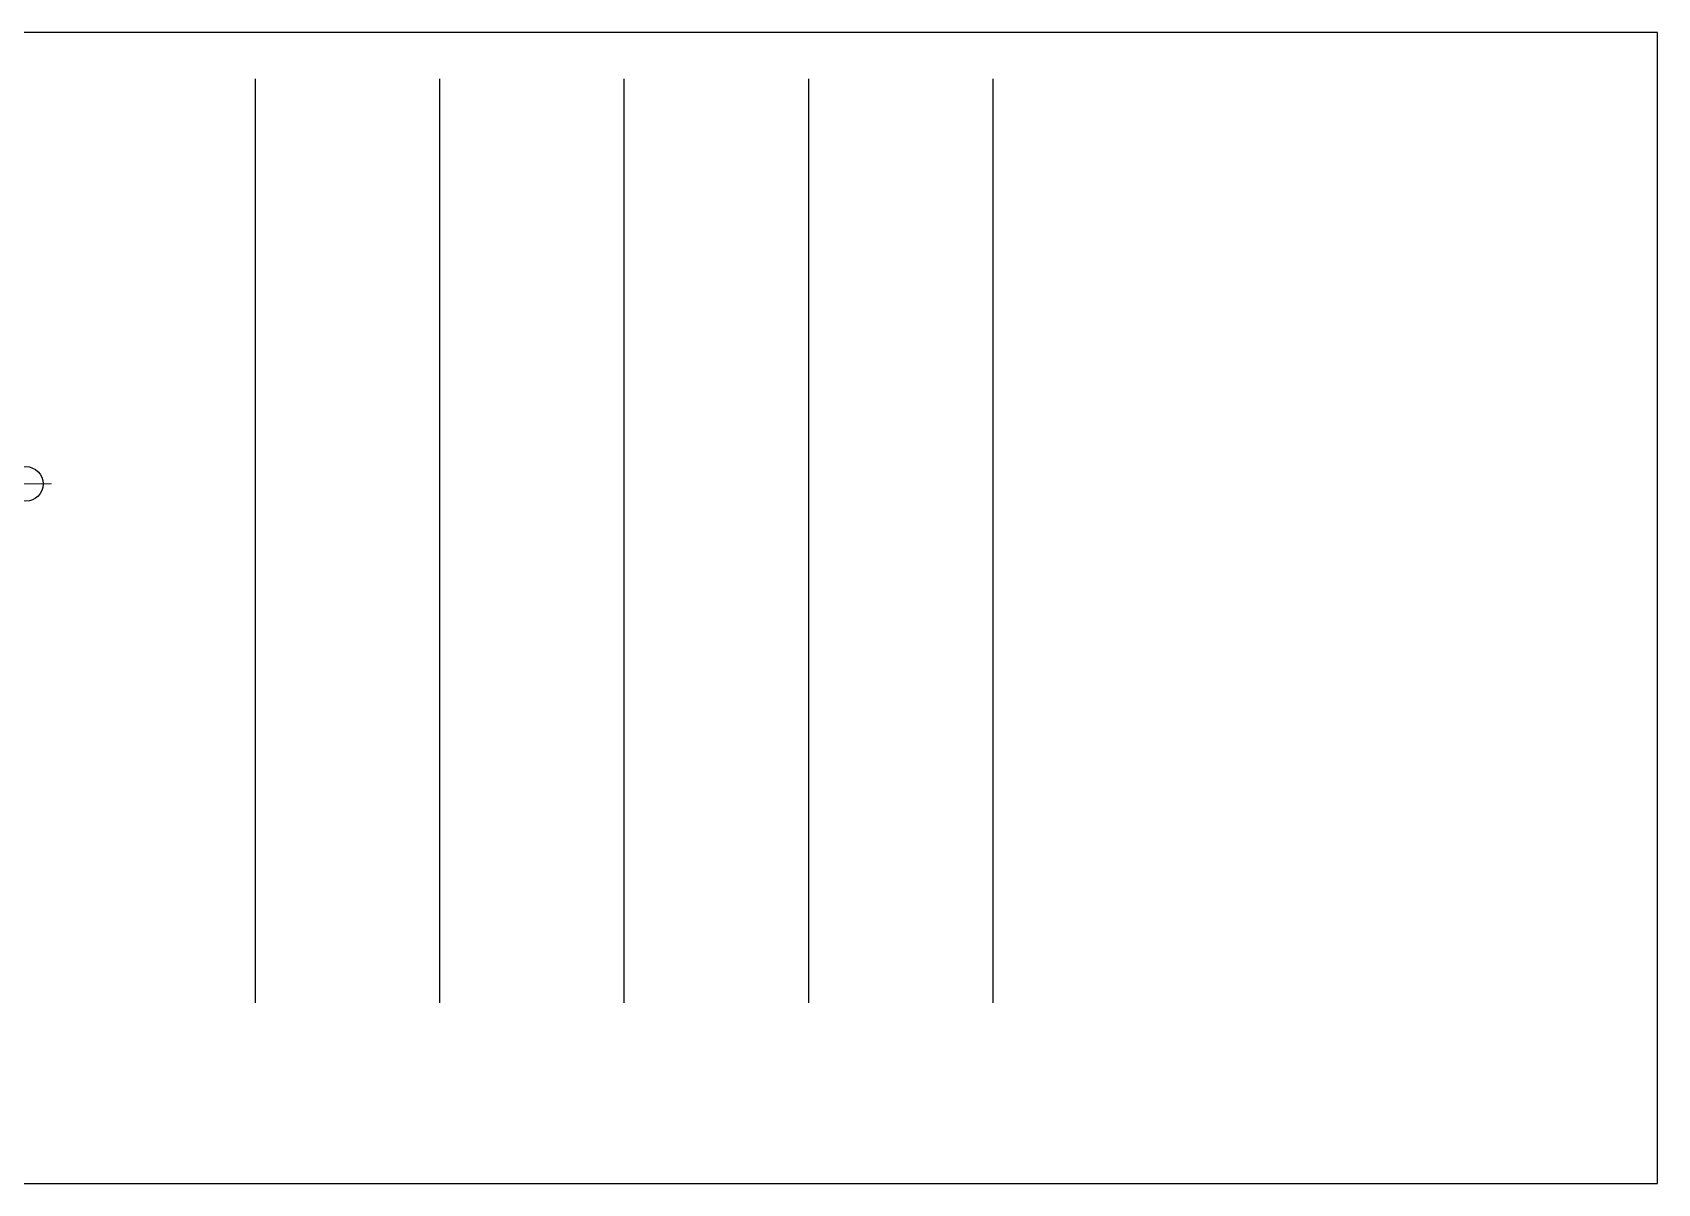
# Model space of a CAD drawing. Extents: x -84241 to 2571207, y -257021 to 1687411.
# Drawn here: x 66047 to 160328, y -214461 to -147693 of the extents above; entities that cross this region are included whole.
import ezdxf
from ezdxf.enums import TextEntityAlignment as Align

# ---------------------------------------------------------------- set-up
doc = ezdxf.new("R2010")
doc.units = 0
doc.header["$LTSCALE"] = 1000
doc.layers.get('0').update_dxf_attribs({"linetype": 'CONTINUOUS'})
doc.layers.add('W-辅助', color=253, linetype='CONTINUOUS', plot=False)
doc.styles.add('TH-STYLE1', font='STFANGSO.TTF', dxfattribs={"width": 0.8})

# ---------------------------------------------------------------- blocks, each defined once
blk = doc.blocks.new('*U557')
at = {"layer": 'W-辅助', "color": 1}
for p, q in [((32753, -2681), (32753, -56296)), ((43453, -2681), (43453, -56296)), ((54153, -2681), (54153, -56296)), ((64853, -2681), (64853, -56296)), ((75553, -2681), (75553, -56296))]:
    blk.add_line(p, q, dxfattribs=at)
blk.add_lwpolyline([(0, -66767), (114118, -66767), (114118, 0), (0, 0)], close=True, dxfattribs=at)
at = {"layer": 'W-辅助', "color": 1, "const_width": 50}
blk.add_lwpolyline([(17953, -26184), (20953, -26184)], dxfattribs=at)
at = {"layer": 'W-辅助', "color": 1}
blk.add_circle((19453, -26184), 1000, dxfattribs=at)
at = {"layer": 'W-辅助', "color": 1, "style": 'TH-STYLE1', "width": 0.7}
blk.add_attdef('楼层编号', text='', height=1500, dxfattribs=at).set_placement((10911, -1267), align=Align.TOP_LEFT)

msp = doc.modelspace()

# ---------------------------------------------------------------- block references
msp.add_blockref('*U557', (46210.1982, -147693.0943))

doc.saveas('drawing.dxf')
